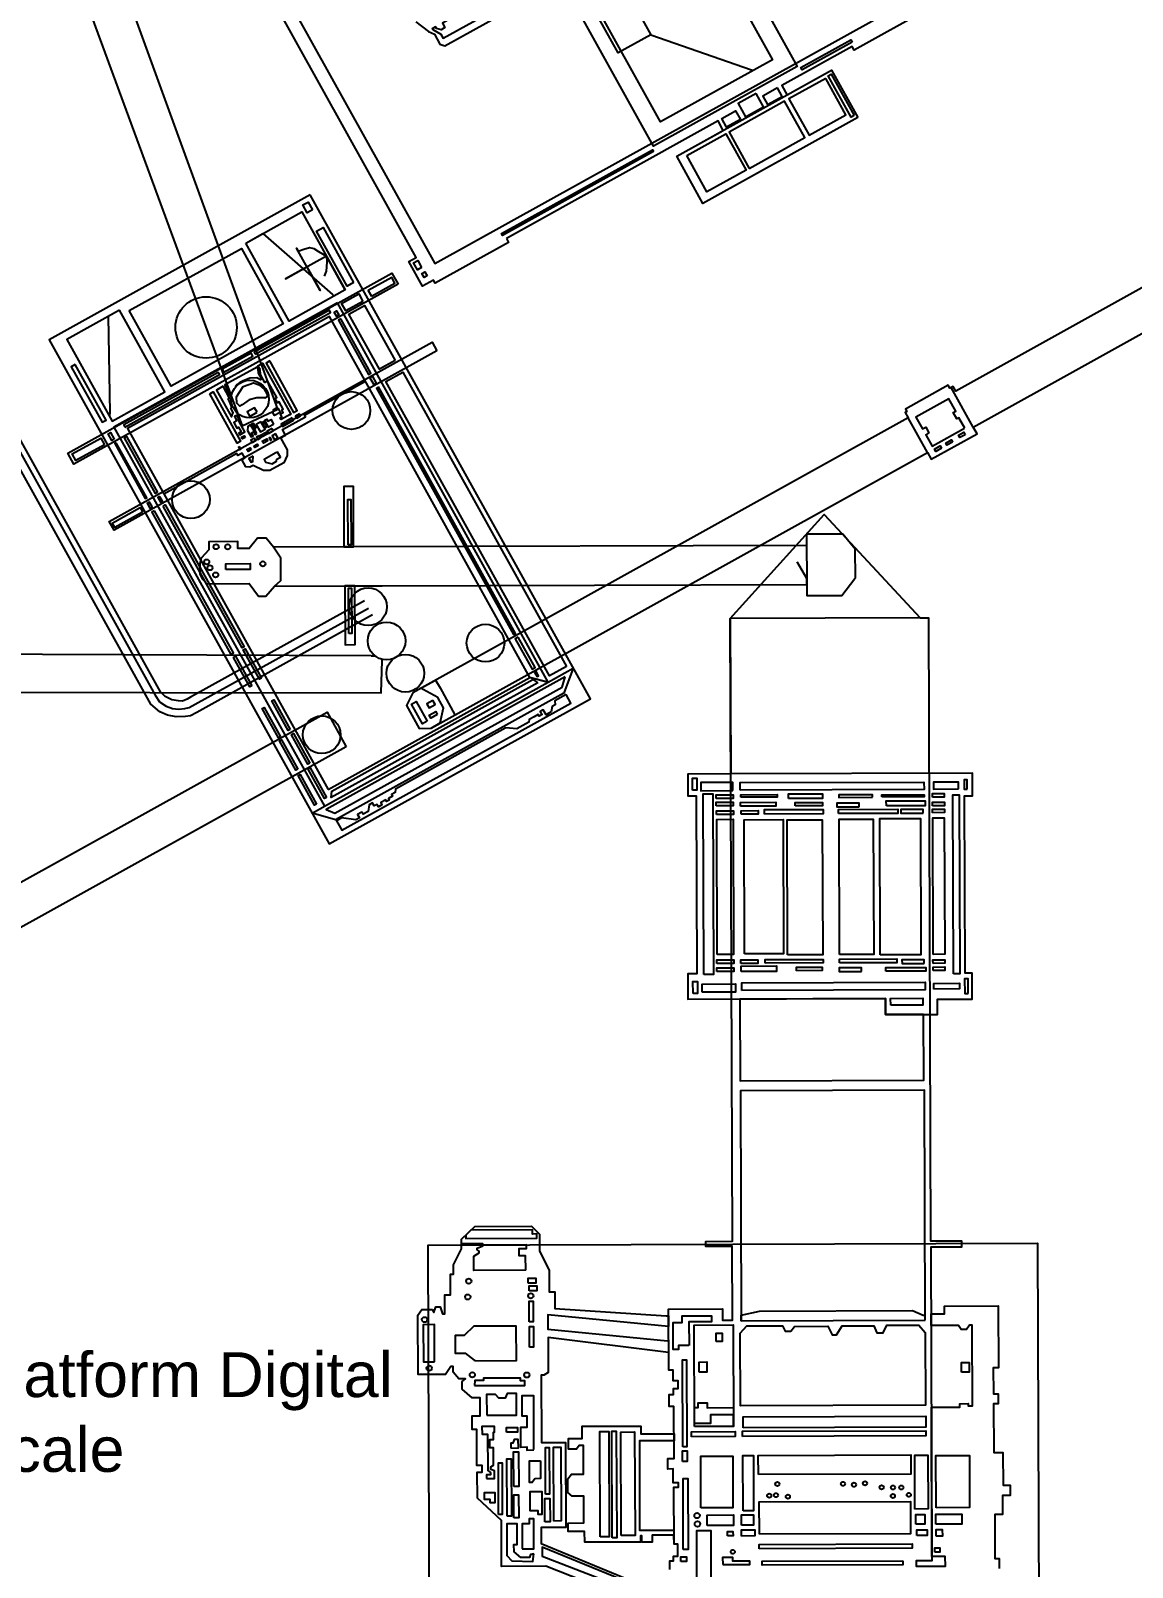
# Model space of a CAD drawing. Header units: millimetres. Extents: x 3191 to 879702, y -27549 to 222194.
# Drawn here: x 758092 to 765454, y 18886 to 29160 of the extents above; entities that cross this region are included whole.
import ezdxf

# ---------------------------------------------------------------- set-up
doc = ezdxf.new("R2010")
doc.units = ezdxf.units.MM
doc.header["$MEASUREMENT"] = 0
doc.layers.add('Granulator', color=11, linetype='Continuous')
doc.layers.add('Grater', color=130, linetype='Continuous')
doc.styles.get("Standard").update_dxf_attribs({"font": 'arial.ttf'})

msp = doc.modelspace()

# ---------------------------------------------------------------- linework, layer by layer
at = {"layer": 'Granulator'}
for points in [[(762950.10115, 31273.66793), (759743.08333, 29492.42945), (760791.83498, 27604.21219), (763998.85281, 29385.45066)], [(761186.76578, 30312.15971), (762146.26882, 30845.08588), (763214.22737, 28922.2877), (762254.72433, 28389.36153)], [(761346.53254, 30270.76929), (762094.10627, 30685.98591), (763049.56506, 28965.73711), (762301.99133, 28550.52049)], [(762237.12663, 29134.10373), (762017.84598, 29012.3111), (761584.18011, 29793.10165), (761803.46076, 29914.89428)], [(763581.85672, 29084.69273), (763248.2825, 28899.41929), (763239.83305, 28914.63204), (763573.40727, 29099.90548)], [(763620.31618, 28580.10787), (762585.04986, 28005.10134), (762409.78728, 28320.65156), (763445.0536, 28895.6581)], [(763083.30173, 28777.68967), (762985.30286, 28723.25924), (763016.47552, 28667.13464), (763114.4744, 28721.56507)], [(763405.93268, 28841.33243), (763158.79833, 28704.06933), (763293.70442, 28461.17866), (763540.83876, 28598.44175)], [(763594.9796, 28594.32968), (763574.55794, 28582.9871), (763421.7637, 28858.08437), (763442.18536, 28869.42695)], [(762893.92779, 28239.13514), (763265.6674, 28445.60636), (763130.76131, 28688.49704), (762759.0217, 28482.02582)], [(762940.17038, 28739.58429), (762819.96837, 28672.82181), (762869.27776, 28584.04308), (762989.47977, 28650.80556)], [(762834.91516, 28566.95479), (762742.78613, 28515.78458), (762710.76338, 28573.43971), (762802.8924, 28624.60992)], [(762476.00489, 28326.19121), (762737.67701, 28471.52886), (762873.15966, 28227.60013), (762611.48754, 28082.26247)], [(762253.45756, 28352.35533), (761244.63975, 27792.0388), (761237.72686, 27804.48506), (762246.54467, 28364.80159)], [(759959.89956, 28063.15793), (758215.09271, 27094.05914), (760087.57947, 23722.75402), (761832.38632, 24691.85281)], [(759528.93795, 27740.3979), (759904.65769, 27949.07977), (760194.52027, 27427.1988), (759818.80053, 27218.51693)], [(759975.34683, 27962.41429), (759939.84006, 27942.69316), (759910.68017, 27995.19386), (759946.18695, 28014.91499)], [(760249.93348, 27476.46366), (760207.1508, 27452.70135), (760002.67515, 27820.84805), (760045.45783, 27844.61036)], [(758750.20118, 27288.75741), (759499.71164, 27705.04973), (759779.9447, 27200.50616), (759030.43424, 26784.21384)], [(760547.3839, 27466.03869), (758380.44098, 26262.47753), (758339.20532, 26336.71997), (760506.14824, 27540.28113)], [(760704.56539, 27577.19865), (760676.27576, 27561.48605), (760649.97673, 27608.83594), (760678.26637, 27624.54854)], [(760740.94861, 27522.5415), (760720.55415, 27511.21403), (760705.94357, 27537.51952), (760726.33804, 27548.847)], [(760369.26769, 27384.68371), (760526.50972, 27472.01891), (760505.19777, 27510.38985), (760347.95574, 27423.05465)], [(760142.23406, 27340.05607), (758648.2709, 26510.28062), (760056.26175, 23975.27376), (761550.22491, 24805.04921)], [(760312.02259, 27350.46907), (760197.32817, 27286.76562), (760169.59695, 27336.69409), (760284.29137, 27400.39755)], [(758686.00051, 27292.21515), (758332.12465, 27095.66579), (758635.32828, 26549.76502), (758989.20414, 26746.31438)], [(760079.33252, 24086.73812), (761428.63146, 24836.16432), (760088.14459, 27249.63414), (758738.84564, 26500.20794)], [(759593.01478, 26997.09247), (760096.1891, 27276.56502), (760087.97234, 27291.35883), (759584.79801, 27011.88628)], [(760120.01152, 27279.52405), (760135.73607, 27288.25777), (760151.65606, 27259.59474), (760135.93151, 27250.86102)], [(760163.96318, 27234.03927), (760148.03688, 27225.19351), (760349.93605, 26861.68562), (760365.86235, 26870.53139)], [(760526.67912, 26956.25352), (760422.3192, 26898.29005), (760218.64221, 27264.9988), (760323.00212, 27322.96228)], [(760807.17417, 27018.88585), (758648.96889, 25820.17774), (758616.22286, 25879.13509), (760774.42814, 27077.8432)], [(758388.90157, 26927.4586), (758363.00302, 26913.07406), (758569.1912, 26541.84405), (758595.08975, 26556.22859)], [(759382.27872, 26876.41624), (759576.98092, 26984.55753), (759565.42608, 27005.36137), (759370.72387, 26897.22007)], [(759689.25824, 26952.21953), (759664.49998, 26938.46833), (759848.51428, 26607.16113), (759873.27253, 26620.91234)], [(758721.49247, 26510.54514), (759353.1201, 26861.36309), (759345.38813, 26875.28406), (758713.76051, 26524.46611)], [(760378.19597, 26849.11065), (760359.44878, 26838.69811), (760384.11998, 26794.27901), (760402.86717, 26804.69156)], [(761673.14145, 24908.36211), (761560.23815, 24845.65348), (760466.34738, 26815.14114), (760579.25068, 26877.84977)], [(759287.92844, 26732.25741), (759311.5622, 26745.38405), (759494.95179, 26415.2016), (759471.31803, 26402.07496)], [(760416.28091, 26778.08598), (760402.33257, 26770.33881), (761317.62042, 25122.41548), (761331.56875, 25130.16265)], [(759596.37027, 26501.70829), (759587.92952, 26497.02014), (759569.18447, 26530.76952), (759577.62523, 26535.45767)], [(759630.47318, 26545.7041), (759599.35651, 26528.42132), (759627.07563, 26478.51463), (759658.1923, 26495.79742)], [(759670.5763, 26511.27506), (759659.8848, 26505.33679), (759639.89008, 26541.33613), (759650.58159, 26547.27439)], [(759838.67778, 26571.00351), (759764.81615, 26529.97936), (759773.57518, 26514.20922), (759847.43681, 26555.23337)], [(759888.15658, 26598.48497), (759861.62473, 26583.74868), (759869.38847, 26569.77052), (759895.92031, 26584.50681)], [(758584.53671, 26392.13278), (758393.99655, 26286.30317), (758369.34627, 26330.68459), (758559.88643, 26436.5142)], [(758648.51352, 26429.48173), (758633.25122, 26421.00476), (758609.11472, 26464.46114), (758624.37702, 26472.93811)], [(758939.11035, 26073.06234), (758925.055, 26065.25574), (758717.65018, 26438.67624), (758731.70553, 26446.48285)], [(759524.91942, 26439.88249), (759508.06774, 26430.52274), (759501.49846, 26442.35035), (759518.35015, 26451.71009)], [(759586.94886, 26435.42491), (759562.60812, 26421.9056), (759571.20808, 26406.42187), (759595.54882, 26419.94118)], [(759616.68227, 26451.93941), (759601.74627, 26443.64367), (759610.49976, 26427.88352), (759625.43576, 26436.17926)], [(759672.08867, 26462.63401), (759630.87607, 26439.74375), (759623.50486, 26453.0152), (759664.71746, 26475.90545)], [(759675.99972, 26418.74382), (759646.59874, 26402.41396), (759639.43224, 26415.31684), (759668.83321, 26431.6467)], [(759704.96186, 26499.88588), (759672.46194, 26481.83481), (759680.52416, 26467.31924), (759713.02408, 26485.37031)], [(759691.50118, 26442.36074), (759685.04716, 26438.77605), (759694.80149, 26421.21394), (759701.25551, 26424.79862)], [(759728.90971, 26464.54513), (759705.96275, 26451.79996), (759720.29576, 26425.9942), (759743.24271, 26438.73937)], [(764253.48899, 26410.059), (764215.79677, 26389.12403), (764208.22749, 26402.75208), (764245.91971, 26423.68706)], [(764336.35877, 26459.23319), (764301.07245, 26439.63449), (764292.16734, 26455.66762), (764327.45367, 26475.26632)], [(758663.07411, 26404.49369), (758653.45798, 26399.15271), (758857.57741, 26031.64737), (758867.19354, 26036.98835)], [(759488.25735, 26379.18734), (759480.3692, 26374.80611), (759489.32739, 26358.6774), (759497.21555, 26363.05863)], [(759566.24464, 26358.72157), (759544.73182, 26346.77294), (759537.36615, 26360.0344), (759558.87898, 26371.98303)], [(759611.58152, 26384.37173), (759590.78532, 26372.82112), (759584.21604, 26384.64872), (759605.01224, 26396.19933)], [(764179.70877, 26369.08007), (764141.21443, 26347.69958), (764132.75464, 26362.93095), (764171.24898, 26384.31143)], [(758884.2799, 26009.71139), (758869.48512, 26001.49408), (758887.96697, 25968.21857), (758902.76175, 25976.43587)], [(758955.78542, 26046.52384), (758942.47038, 26039.12841), (758960.13063, 26007.33214), (758973.44567, 26014.72757)], [(758838.73423, 25941.84186), (758653.06398, 25838.71708), (758636.636, 25868.29471), (758822.30626, 25971.41949)], [(758919.03644, 25950.13518), (758900.818, 25940.01631), (759428.8305, 24989.36006), (759447.04894, 24999.47893)], [(758977.251, 25981.80415), (758991.30547, 25989.61027), (759518.09203, 25041.16126), (759504.03755, 25033.35514)], [(761349.5409, 25105.6304), (761329.47449, 25094.48513), (761442.73887, 24890.55909), (761462.80529, 24901.70436)], [(759569.04068, 24780.0373), (759555.83882, 24772.70473), (759446.34668, 24969.83905), (759459.54855, 24977.17161)], [(759633.78949, 24830.69537), (759620.58763, 24823.36281), (759511.09549, 25020.49712), (759524.29736, 25027.82968)], [(761469.85804, 24877.18838), (761459.2674, 24871.30614), (761475.97849, 24841.21879), (761486.56912, 24847.10103)], [(761663.49371, 24839.66347), (760066.96686, 23952.9222), (760125.48063, 23927.50718), (761644.3715, 24771.12796)], [(761480.92158, 24799.49174), (760100.35276, 24032.69765), (760105.119, 24075.32862), (761448.32764, 24821.37216)], [(759825.40773, 24488.81354), (759812.20586, 24481.48098), (759702.71373, 24678.61529), (759715.91559, 24685.94786)], [(760741.5854, 24542.95804), (760709.83019, 24525.3206), (760636.59403, 24657.17812), (760668.34924, 24674.81556)], [(760779.795, 24681.33337), (760739.08296, 24658.72113), (760754.00145, 24631.86125), (760794.71349, 24654.47348)], [(760200.89539, 24372.34202), (755985.11941, 22030.82014), (755856.47498, 22262.43707), (760072.25097, 24603.95894)], [(759761.78806, 24438.84951), (759748.5862, 24431.51695), (759639.09406, 24628.65126), (759652.29593, 24635.98383)], [(760809.25979, 24588.00108), (760765.29084, 24563.57989), (760754.44108, 24583.11428), (760798.41003, 24607.53546)], [(759957.82164, 24262.87014), (759944.61977, 24255.53757), (759835.12764, 24452.67188), (759848.3295, 24460.00445)], [(759876.48195, 24222.64324), (759863.28008, 24215.31067), (759753.78795, 24412.44498), (759766.98981, 24419.77755)], [(760002.73966, 23989.49092), (759989.53779, 23982.15836), (759880.04566, 24179.29267), (759893.24752, 24186.62523)], [(760068.01295, 24033.37524), (760054.81108, 24026.04267), (759945.31895, 24223.17698), (759958.52081, 24230.50955)]]:
    msp.add_lwpolyline(points, close=True, dxfattribs=at)
for points in [[(758192.8128, 30896.48011), (757938.0431, 30780.08943), (759505.11668, 26517.74175), (759744.0911, 26629.39228), (758192.8128, 30896.48011)], [(760322.24655, 25348.25233), (759160.59611, 24703.04966), (759136.77377, 24689.81828), (759106.0477, 24677.64097), (759079.80771, 24678.39817), (759034.12003, 24686.20691), (758991.205, 24708.9461), (758958.24704, 24738.57392), (756206.54482, 29692.8561), (756200.07235, 29704.50941), (756181.63249, 29730.51196), (756140.1924, 29768.42475), (756086.6674, 29789.63328), (756051.8714, 29804.21842), (756023.07341, 29808.10367), (755974.38695, 29809.77879), (755927.59611, 29802.07521), (755878.93218, 29775.04634), (752862.61934, 28099.72902)], [(752888.8571, 28052.48942), (752888.8571, 28052.48942), (755901.19824, 29725.60078), (755927.75113, 29740.34876), (755990.07635, 29757.4157), (756043.23765, 29750.6678), (756107.0803, 29727.47015), (756150.79603, 29694.63721), (756171.72026, 29671.24749), (758923.3113, 24717.16547), (758953.36454, 24672.58671), (758997.21989, 24644.3647), (759040.54557, 24628.78818), (759078.96203, 24624.46402), (759121.8859, 24628.58075), (759151.6359, 24633.99761), (760348.69224, 25298.86539)], [(760375.55083, 25253.69653), (759201.77213, 24601.7576), (759159.5017, 24578.2798), (759126.38389, 24574.07245), (759064.49244, 24572.30342), (759006.45853, 24584.01781), (758953.68413, 24606.68734), (758894.37554, 24656.44389), (756132.84916, 29628.41391), (756119.14994, 29653.07858), (756093.67436, 29677.47777), (756066.71196, 29692.58307), (756030.21742, 29706.08108), (755985.92801, 29707.77879), (755955.97511, 29697.11897), (755894.97591, 29663.23886), (752913.86108, 28007.47119)], [(761174.89089, 29399.53657), (761146.05918, 29383.52289), (761134.0341, 29335.24952), (761119.19458, 29327.00738), (761103.18661, 29355.82881), (760843.69682, 29211.70327), (760860.41119, 29181.61002), (760834.12319, 29167.00916), (760803.78998, 29175.67325), (760798.14013, 29185.8455), (760776.09224, 29173.59968), (760779.15276, 29168.0894), (760832.74959, 29138.51683), (760848.52235, 29110.11887), (761200.44465, 29305.58319), (761176.90337, 29347.96793), (761181.62441, 29389.41149), (761175.73908, 29400.00768)], [(761271.77832, 27770.89024), (761286.0236, 27745.24244), (760794.58195, 27472.28643), (760782.89349, 27493.33083), (760710.52651, 27453.13684), (760619.57516, 27616.88952), (760666.94267, 27643.19834), (759711.91372, 29362.67325)], [(764101.34631, 29312.31611), (763595.70195, 29031.47165), (763582.35113, 29055.50903), (763112.30564, 28794.43686), (763147.78875, 28730.55156)], [(760665.93413, 29220.74691), (760749.56984, 29156.15384), (760789.69798, 29136.84735), (760826.23991, 29071.0557), (760859.35705, 29058.39186), (761237.7726, 29268.57103)], [(762237.12663, 29134.10373), (762910.40412, 28898.22571), (762921.20302, 28894.4424)], [(767408.42384, 28490.0649), (764275.3124, 26749.87543), (764257.19031, 26782.50321), (764235.06305, 26770.21331), (764224.34949, 26789.50247), (763938.5797, 26630.78051), (763948.27292, 26613.32842), (763936.78706, 26606.94895), (763955.91842, 26572.50404), (760644.91564, 24733.51035), (760602.79087, 24648.13567), (760687.95128, 24494.80922), (760768.17161, 24497.6967), (764085.61617, 26340.26828), (764111.04896, 26294.47799), (764416.88288, 26464.34394), (764391.43697, 26510.15784), (767495.6209, 28234.28042)], [(762409.78728, 28320.65156), (762720.96364, 28493.48481), (762685.50146, 28557.33243), (761271.77832, 27770.89024)], [(759528.93795, 27740.3979), (759642.90585, 27803.69784), (760107.85699, 27395.56029), (760119.36663, 27385.45704)], [(760194.52027, 27427.1988), (760068.90773, 27653.35697), (759793.83559, 27500.57669), (759938.2301, 27580.77614), (760025.7337, 27423.23093), (759868.68247, 27705.99267), (759879.81, 27685.95819), (759917.46303, 27699.72182), (759955.41965, 27711.86637), (759983.75552, 27703.77312), (760015.83371, 27684.65007), (760068.60694, 27653.18991), (760071.37823, 27613.61876), (760067.01051, 27552.80482), (760052.88293, 27518.14688)], [(758686.00051, 27292.21515), (758609.61674, 27249.79016), (758619.98712, 26606.06747), (758619.23688, 26586.62997), (758618.95201, 26579.24957)], [(759826.58774, 26594.41374), (759765.04559, 26560.23207), (759758.36539, 26572.25938), (759770.81206, 26579.1725), (759760.44638, 26597.83531), (759778.0103, 26607.59064), (759769.18018, 26623.48878), (759779.5524, 26629.24971), (759752.06345, 26678.74199), (759740.86145, 26672.52018), (759724.4728, 26702.027), (759736.50984, 26708.7126), (759674.98214, 26819.4897), (759656.39459, 26809.16583), (759627.3786, 26861.40746), (759624.53844, 26895.03979), (759610.68443, 26919.98315), (759640.71958, 26936.66524), (759829.91331, 26596.03277), (759818.56395, 26589.72912)], [(759636.01462, 26831.36487), (759614.64595, 26869.83794), (759612.6999, 26896.40096), (759604.67121, 26910.85616), (759390.21047, 26791.7406), (759422.59357, 26719.81065), (759434.62908, 26726.4954)], [(759636.01462, 26831.36487), (759628.22821, 26827.04016), (759602.65093, 26839.02344), (759556.58079, 26837.58745), (759507.41761, 26818.13823), (759489.39757, 26808.12955), (759472.14071, 26794.72172), (759461.47488, 26781.61013), (759462.27727, 26780.16546)], [(759378.96989, 26782.6436), (759333.32684, 26757.29258), (759432.95327, 26577.92091), (759445.21547, 26606.97318), (759428.81799, 26636.49589), (759434.93503, 26643.40465), (759423.60931, 26677.50051), (759411.80817, 26698.7478), (759419.8621, 26703.22111), (759378.96989, 26782.6436)], [(759658.88048, 26704.57577), (759602.05891, 26704.62251), (759551.97018, 26692.02022), (759505.48055, 26659.76034), (759489.37181, 26650.81324), (759469.34201, 26668.95359), (759466.32138, 26712.34411), (759511.60266, 26780.51401), (759581.52986, 26805.89117), (759619.00985, 26792.17494), (759651.36489, 26764.49229), (759671.86179, 26727.5888), (759671.03645, 26709.57181), (759662.0367, 26704.57318), (759659.62569, 26703.23406), (759658.88048, 26704.57577)], [(759760.73674, 26437.67468), (759794.49888, 26456.42681), (759773.94079, 26493.44047), (759927.55759, 26578.76215), (759920.99688, 26590.57432), (760328.49097, 26816.90425)], [(764391.43697, 26510.15784), (764244.18363, 26775.27905)], [(760109.87412, 26631.59219), (759760.73674, 26437.67468), (759804.84937, 26358.25241), (759805.96366, 26319.12695), (759784.38456, 26271.81292), (759690.41353, 26219.61963), (759647.52864, 26218.61708), (759578.02326, 26253.61369), (759557.20338, 26242.04993), (759529.6985, 26245.17336), (759502.45654, 26294.22095)], [(759604.37659, 26609.17548), (759588.35173, 26638.02733), (759539.5764, 26610.93659), (759555.72555, 26581.86097), (759604.37659, 26609.17548)], [(759755.08633, 26605.53093), (759722.0338, 26587.17293), (759712.74283, 26603.90078), (759714.73076, 26626.712), (759735.47521, 26638.23386), (759745.26062, 26634.6241), (759759.84951, 26608.35764), (759755.08633, 26605.53093)], [(764334.4992, 26502.25694), (764295.31662, 26572.80295), (764280.88124, 26564.78526), (764257.28253, 26607.27339), (764274.1238, 26616.62735), (764228.26233, 26699.19831), (764008.52543, 26577.15228), (764052.60588, 26497.78794), (764073.45684, 26509.36896), (764094.82921, 26470.88922), (764073.97826, 26459.30821), (764116.27769, 26383.1505), (764333.60869, 26503.86026)], [(759467.1149, 26588.54148), (759453.69022, 26581.08516), (759469.46651, 26552.68085), (759448.43524, 26540.99968), (759469.67735, 26502.75447), (759481.08812, 26509.09222), (759498.35483, 26478.00449), (759483.81179, 26469.927), (759489.8988, 26458.9677), (759523.90653, 26477.85625), (759488.25477, 26542.0452), (759480.82971, 26568.06427), (759468.90428, 26589.53533), (759467.1149, 26588.54148)], [(759604.04231, 26467.53056), (759592.21772, 26488.82006), (759584.74972, 26484.67219), (759561.86793, 26525.86954), (759541.95326, 26514.80855), (759541.20797, 26487.80314), (759565.01094, 26444.94726), (759577.87337, 26452.0913), (759567.81475, 26470.20126), (759581.22891, 26477.65174), (759591.05711, 26459.95664), (759604.19584, 26467.25414)], [(759714.57149, 26528.19658), (759681.93386, 26510.06901), (759656.82525, 26555.27562), (759670.24029, 26562.72658), (759677.38133, 26549.86955), (759697.8486, 26561.23745), (759714.57149, 26528.19658)], [(764085.61617, 26340.26828), (763955.91842, 26572.50404)], [(759502.45654, 26294.22095), (759522.15104, 26305.15966), (759505.34196, 26335.42344), (759476.08133, 26319.17153), (759468.58331, 26332.67128), (758982.00371, 26062.41576)], [(759577.91548, 26316.11472), (759550.34247, 26300.80014), (759564.71354, 26274.92585), (759575.40505, 26280.86411), (759577.91548, 26316.11472)], [(759730.57739, 26336.87283), (759651.79937, 26293.11802), (759662.10908, 26274.55597), (759704.86619, 26265.18368), (759733.56369, 26281.12282), (759736.13029, 26295.06041), (759760.3263, 26308.49934), (759740.95629, 26343.37392), (759721.26178, 26332.43522)], [(760367.78077, 24980.45864), (760382.79046, 24979.75053), (760394.03242, 24979.22017), (760367.78077, 24980.45864), (754873.2132, 25002.43204), (754860.92228, 25002.4812)], [(754251.15183, 24741.96269), (760433.69203, 24732.4576), (760441.46023, 24948.67779), (760441.75316, 24956.83125)], [(761550.22491, 24805.04921), (761428.63146, 24836.16432), (761550.22491, 24805.04921), (761717.81499, 24898.13192), (761654.01732, 24731.36532), (760128.84606, 23884.25631), (759981.73031, 23926.69176), (759972.89271, 23929.24096), (760060.16429, 23977.71325)], [(760768.17161, 24497.6967), (760828.78666, 24531.36345), (760850.25231, 24633.58458), (760812.7232, 24701.15359), (760714.05158, 24755.58108), (760699.30148, 24763.71727), (760798.31531, 24818.71143), (760827.3981, 24766.34953), (760927.47075, 24586.17446)], [(761669.5538, 24720.87293), (761595.49805, 24679.74096), (761597.11638, 24653.13498), (761577.00248, 24641.96334), (761569.67976, 24605.60787), (761554.13706, 24596.97516), (761535.85182, 24586.81919), (761517.57776, 24619.72058), (761497.46386, 24608.54894), (761509.13892, 24587.52866), (761489.02502, 24576.35702), (761482.93367, 24587.32415), (761456.41991, 24572.5979), (761456.41991, 24572.5979), (761423.50629, 24554.31706), (761420.55619, 24535.93626), (761341.01492, 24491.75753), (761266.76856, 24498.35431), (760529.86882, 24089.06623), (760526.61288, 24066.92803), (760502.84167, 24053.72505), (760509.94818, 24040.93017), (760482.5201, 24025.69609), (760488.10381, 24015.64294), (760488.10381, 24015.64294), (760470.73289, 24005.99481), (760464.64154, 24016.96194), (760431.72792, 23998.68109), (760439.34208, 23984.97223), (760415.5713, 23971.76949), (760406.94198, 23987.3061), (760387.74197, 23976.64205), (760376.57443, 23996.74856), (760353.71798, 23984.05366), (760347.20566, 23939.77703), (760313.37815, 23920.98859), (760305.25634, 23935.61143), (760276.91393, 23919.86952), (760289.60416, 23897.02149), (760264.00472, 23882.80308), (760168.83697, 23896.91328), (760135.00903, 23878.1246), (760170.54185, 23814.14978), (761701.02573, 24664.20952), (761669.5538, 24720.87293)]]:
    msp.add_lwpolyline(points, dxfattribs=at)
for centre, radius in [((759264.18346, 27176.3322), 204.8819), ((759557.248, 26697.28465), 126.05026), ((760235.46653, 26620.85832), 126.05026), ((759162.18847, 26024.73935), 126.05026), ((760346.24255, 25309.03092), 126.05026), ((760470.24824, 25079.61846), 126.05026), ((761131.56054, 25065.65634), 126.05026), ((760595.68774, 24863.74579), 126.05026), ((760036.88659, 24452.99693), 126.05026)]:
    msp.add_circle(centre, radius, dxfattribs=at)
at = {"layer": 'Grater'}
for points in [[(763277.17618, 25793.98216), (763277.67865, 25719.27276), (760250.25926, 25708.65453), (760248.84491, 26111.90714), (760183.86202, 26111.67923), (760185.27314, 25709.34748), (760250.25926, 25708.65453), (760185.27314, 25709.34748), (759715.05963, 25707.69827), (759665.80438, 25766.40749), (759640.67915, 25766.31937), (759606.94145, 25766.20104), (759551.38843, 25697.92098), (759475.36735, 25697.65434), (759475.20382, 25744.28041), (759283.14823, 25743.6068), (759283.33753, 25689.63232), (759232.03663, 25633.62251), (759222.34718, 25598.01987), (759222.60105, 25525.63912), (759238.04402, 25494.42104), (759268.1993, 25462.64414), (759552.05436, 25463.63972), (759613.65998, 25379.82924), (759663.33183, 25380.00346), (759720.44686, 25447.09164), (760191.57281, 25448.74404), (760192.95387, 25054.98153), (760260.38474, 25055.21804), (760259.00796, 25447.75972), (760191.57709, 25447.52322), (760439.86959, 25448.39407), (763279.43352, 25458.35341), (763279.2951, 25497.81888), (763216.37243, 25604.75024), (763213.82355, 25609.08183)], [(762363.03853, 18871.2858), (762362.83531, 18929.22796), (762387.04811, 18929.31288), (762386.9381, 18960.67865), (762417.60469, 18960.78621), (762417.32719, 19039.90496), (762391.42305, 19039.8141), (762390.08374, 19421.67358), (762421.79628, 19421.78481), (762421.69631, 19450.28634), (762386.6011, 19450.16325), (762386.27601, 19542.85192), (762349.53397, 19542.72305), (762349.28966, 19612.38042), (762392.06264, 19612.53044), (762390.84198, 19960.55902), (762358.48406, 19960.44553), (762358.20517, 20039.9634), (762388.91626, 20040.07111), (762388.77199, 20081.20347), (762419.46083, 20081.31111), (762419.28, 20132.86742), (762385.85387, 20132.75018), (762385.60569, 20203.51099), (762355.98507, 20203.4071), (762354.54999, 20612.57076), (762714.42612, 20613.83297), (762714.68962, 20538.70538), (762782.49882, 20538.94321), (762780.77479, 21030.48898), (762604.65336, 21029.87126), (762604.52951, 21065.18123), (762781.69691, 21065.80262), (762767.09224, 25229.82001), (763395.68628, 25924.82705), (764036.9489, 25234.97818), (762767.73129, 25230.52659)], [(763279.59458, 25434.40676), (763279.77499, 25382.96784), (763513.86917, 25383.78889), (763599.68695, 25496.947), (763603.80699, 25502.37963), (763603.13859, 25692.95064), (763520.12762, 25794.83427), (763277.17618, 25793.98216), (763279.59458, 25434.40676)], [(759720.44686, 25447.09164), (759763.86823, 25484.45603), (759763.3465, 25633.20867), (759715.05963, 25707.69827)], [(762767.09224, 25229.82001), (762770.73783, 24190.40626), (762483.16628, 24189.39764), (762483.67681, 24043.83793), (762540.24753, 24044.03634), (762544.42243, 22853.71003), (762483.00024, 22853.4946), (762483.59583, 22683.68275), (763804.39532, 22688.31526), (763804.77113, 22581.16453), (764153.11948, 22582.38631), (764152.76417, 22683.69118), (764383.67597, 22684.50106), (764383.06836, 22857.7406), (764336.46761, 22857.57716), (764332.30688, 24043.86536), (764385.98453, 24044.05363), (764385.4516, 24195.99919), (762770.73783, 24190.40626)], [(764036.9489, 25234.97818), (764092.11759, 25235.17167), (764106.73387, 21067.84397), (764313.43287, 21068.56893), (764313.58282, 21025.81663), (764107.90752, 21025.09526), (764115.257, 18929.64576), (764009.6598, 18929.2754), (764009.79073, 18891.94637), (764204.93968, 18892.63083), (764204.71308, 18957.24056), (764115.16131, 18956.92647)], [(764061.19937, 22153.26789), (764059.69545, 22582.05864), (763804.77113, 22581.16453), (763804.39532, 22688.31526), (762831.38782, 22684.90258), (762833.30387, 22138.60758), (764061.76979, 22142.91624), (764061.19937, 22153.26789)], [(762371.06557, 18562.34163), (761534.29712, 18892.35193), (761239.12998, 18891.31668), (761238.05482, 19197.86179), (761077.29916, 19346.85734), (761076.68485, 19522.00598), (761108.44403, 19522.11737), (761108.28907, 19566.30111), (761073.71739, 19566.17985), (761072.87468, 19806.44936), (761042.79952, 19806.34387), (761042.47661, 19898.40888), (761096.34801, 19898.59783), (761095.92586, 20018.96003), (761042.95145, 20018.77423), (760975.4078, 20075.57565), (760975.22195, 20128.56581), (760998.50691, 20145.72399), (760952.71998, 20145.56339), (760915.99513, 20190.09711), (760915.86123, 20228.27382), (760900.59506, 20228.22028), (760863.5241, 20175.08778), (760680.35323, 20174.44533), (760678.95917, 20571.91237), (760705.31878, 20608.38571), (760774.00496, 20608.62661), (760787.09351, 20589.35648), (760799.08818, 20626.22267), (760828.26635, 20626.32501), (760844.58861, 20581.01988), (760860.30037, 20581.07499), (760859.85458, 20708.17906), (760897.11722, 20708.30975), (760896.63919, 20844.60516), (760917.33937, 20844.67777), (760917.11882, 20907.55911), (760970.17132, 21014.18172), (760969.94132, 21079.75749), (761061.22171, 21165.40183), (761438.7382, 21166.72591), (761491.90149, 21113.0584), (761492.29055, 21002.13249), (761556.94911, 20870.31964), (761557.44686, 20728.40212), (761593.81252, 20728.52967), (761594.20632, 20616.25071), (762337.87232, 20566.41641), (762354.71166, 20566.47548), (762354.9561, 20496.78227), (761548.13051, 20574.70425), (761548.47072, 20477.70531), (762348.71511, 20400.40178), (762355.29406, 20400.42486), (762355.57073, 20321.54032), (761549.1968, 20422.48916), (761550.01889, 20188.09838), (761521.41639, 20170.7116), (761504.58194, 20170.65256), (761506.16471, 19719.37887), (761665.85763, 19719.93897), (761667.84897, 19152.17556), (761504.12829, 19151.60134), (761504.50658, 19043.74309), (762368.15097, 18686.91756)], [(761399.93388, 20871.9035), (761054.03191, 20870.6903), (761053.70033, 20965.22811), (761089.05881, 20988.51738), (761089.02232, 20998.92179), (761075.75674, 21009.26813), (761075.72356, 21018.72774), (761113.94092, 21035.40173), (761113.89617, 21048.16229), (760970.05391, 21047.65779), (760969.94132, 21079.75749), (760999.28835, 21107.2925), (760999.36857, 21084.42143), (761473.92879, 21086.08588), (761473.82978, 21114.31308), (761445.61804, 21114.21414), (761445.52317, 21141.26326), (761033.95614, 21139.81975)], [(760757.64655, 18390.63782), (760748.35676, 21039.30191), (764821.67121, 21053.58845), (764832.37651, 18001.34208), (761207.84988, 17988.62959)], [(761399.93388, 20871.9035), (761399.59269, 20969.18238), (761357.20853, 20969.03372), (761357.04288, 21016.2618), (761405.59023, 21016.43207), (761405.50193, 21041.60675), (761111.7121, 21040.57632)], [(762490.62319, 20368.27452), (762421.19048, 20368.031), (762421.28049, 20342.3699), (762385.94492, 20342.24597), (762385.31617, 20521.51205), (762446.61233, 20521.72703), (762446.45323, 20567.08885), (762642.53495, 20567.77658), (762642.67977, 20526.48554), (762491.32017, 20525.95467), (762491.87319, 20368.27891)], [(762841.24567, 20534.17199), (762841.11223, 20572.21729), (762962.71768, 20599.08672), (763984.6829, 20602.67111), (764056.80911, 20572.50365), (764070.05945, 20572.55012)], [(764115.16131, 18956.92647), (764111.65554, 19956.47565), (764301.17413, 19957.14036), (764301.09525, 19979.63168), (764357.33215, 19979.82892), (764357.38477, 19964.82688), (764386.42678, 19964.92874), (764384.53165, 20505.26049), (764384.53165, 20505.26049), (764366.77263, 20505.19821), (764345.31333, 20475.11849), (764311.57564, 20475.00016), (764292.74207, 20502.12124), (764109.74402, 20501.4794), (764109.46455, 20581.1616), (764199.68395, 20581.47803), (764199.50641, 20632.09525), (764558.42561, 20633.35411), (764559.87897, 20218.97846), (764525.60717, 20218.85826), (764526.21882, 20044.46833), (764557.9091, 20044.57948), (764558.13983, 19978.79588), (764527.02816, 19978.68676), (764528.16705, 19653.97121), (764589.81177, 19654.18742), (764590.583, 19434.29834), (764638.83057, 19434.46756), (764639.06945, 19366.3597), (764586.23747, 19366.1744), (764586.68649, 19238.15228), (764535.61261, 19237.97314), (764536.6424, 18944.36511), (764564.81648, 18944.46393), (764565.04919, 18878.11687)], [(761338.32334, 20265.02832), (761337.50588, 20498.10105), (761052.67436, 20497.10205), (760988.25847, 20435.97692), (760928.8894, 20435.76869), (760929.30603, 20316.98115), (760995.44013, 20317.21311), (761056.47469, 20271.56324), (761061.76136, 20267.3943), (761338.32334, 20265.02832)], [(764070.49816, 20456.27048), (764072.20252, 19970.33098), (762835.58502, 19965.99372), (762833.88299, 20451.26837), (762877.56687, 20499.94498), (763117.45636, 20500.78636), (763134.19911, 20464.28923), (763171.40968, 20464.41974), (763196.54657, 20496.40971), (763419.82152, 20497.19281), (763449.26385, 20440.12945), (763478.49989, 20440.23199), (763516.16613, 20500.19018), (763727.31148, 20500.93074), (763747.41325, 20453.81924), (763788.61107, 20453.96374), (763813.68501, 20503.9048), (764026.9947, 20504.65295), (764070.49816, 20456.27048)], [(761058.62487, 20100.71244), (761394.89724, 20101.89186), (761394.79234, 20131.7987), (761366.39542, 20131.6991), (761366.32726, 20151.13155), (761117.48525, 20150.25877), (761117.54293, 20133.81235), (761060.00255, 20133.61053), (761058.62487, 20100.71244)], [(761139.46377, 19903.00651), (761339.72372, 19903.7089), (761339.21701, 20048.18086), (761275.9359, 20047.95891), (761262.64546, 20015.89386), (761219.46847, 20015.74242), (761198.53222, 20041.72699), (761138.97796, 20041.51811), (761139.46377, 19903.00651)], [(761454.75571, 19672.16819), (761453.49457, 20031.73846), (761374.28757, 20031.46065), (761374.75428, 19898.39621), (761408.37689, 19898.51413), (761408.65217, 19820.02617), (761364.56662, 19819.87155), (761365.02286, 19689.79312), (761408.36188, 19689.94513), (761408.43265, 19669.76618), (761454.76356, 19669.92868)], [(762788.31508, 19827.66456), (762788.04519, 19904.61286), (762634.65435, 19904.07486), (762634.85292, 19847.45715), (762528.29646, 19847.08342), (762527.92021, 19954.35846), (762552.06946, 19954.44316), (762551.96497, 19984.23336), (762613.02386, 19984.44752), (762613.13534, 19952.66275), (762787.87452, 19953.27562)], [(761137.1443, 19478.62862), (761191.49603, 19478.81925), (761191.31672, 19529.94315), (761166.20156, 19539.6064), (761166.13635, 19558.19903), (761185.60693, 19568.9518), (761185.2027, 19684.20511), (761160.57891, 19684.11875), (761160.38655, 19738.96351), (761185.01034, 19739.04987), (761184.83594, 19788.77408), (761192.5211, 19788.80103), (761192.38962, 19826.28956), (761108.00324, 19825.99359), (761108.18189, 19775.05631), (761145.13783, 19775.18593), (761145.98631, 19533.27178), (761164.65489, 19520.23828), (761164.70897, 19504.81829), (761137.06436, 19504.72133), (761137.15588, 19478.62866)], [(761300.29447, 19683.11575), (761350.91935, 19683.29331), (761350.7182, 19740.64586), (761323.91271, 19740.55184), (761313.57647, 19715.93896), (761300.55567, 19715.89329), (761300.67063, 19683.11707)], [(762391.42305, 19039.8141), (762391.21054, 19100.40377), (762245.8101, 19099.8938), (762245.97403, 19053.15561), (762177.18947, 19052.91436), (762177.0356, 19096.78317), (762167.29026, 19096.74899), (762167.44109, 19053.74333), (761794.26487, 19052.43447), (761794.0134, 19124.1339), (761683.06458, 19123.74476), (761682.86142, 19181.66885), (761789.19219, 19182.04179), (761788.56471, 19360.94629), (761709.74545, 19360.66984), (761682.72238, 19384.66179), (761682.39829, 19477.06507), (761707.22217, 19507.54924), (761786.61435, 19507.8277), (761785.93728, 19700.86912), (761758.14221, 19700.77163), (761739.88962, 19676.04933), (761686.00664, 19675.86034), (761685.75725, 19746.96491), (761777.75935, 19747.28759), (761777.4758, 19828.13171), (762169.74341, 19829.50753), (762169.92681, 19777.21721), (762391.4823, 19777.99428)], [(762391.4823, 19777.99428), (762391.64692, 19731.05781), (762159.75002, 19730.24446), (762161.84275, 19133.57734), (762391.09137, 19134.38139)], [(761499.55618, 19597.18404), (761499.97351, 19478.19821), (761461.56503, 19478.0635), (761444.06594, 19453.00557), (761426.01621, 19452.94227), (761425.51285, 19596.45778), (761499.55782, 19596.71748)], [(761162.79508, 19314.6022), (761162.71032, 19338.77029), (761125.54605, 19338.63994), (761125.37816, 19386.50955), (761192.73911, 19386.7458), (761192.9885, 19315.64124), (761162.79181, 19315.53533)], [(761509.57842, 19247.67578), (761509.08156, 19389.33669), (761427.16624, 19389.04939), (761427.59977, 19265.44455), (761481.28599, 19265.63285), (761481.37206, 19241.09151), (761509.1382, 19241.1889), (761509.57842, 19247.67578)], [(761453.92662, 18976.30946), (761431.18581, 18970.65417), (761424.74964, 18951.11726), (761367.60857, 18950.91685), (761321.95167, 18987.93077), (761321.774, 19038.5881), (761343.60844, 19038.66468), (761343.12271, 19177.15295), (761273.90412, 19176.91018), (761274.64901, 18964.52962), (761308.22516, 18928.39481), (761448.07493, 18923.77636), (761453.92662, 18976.30946)], [(761377.16503, 19008.10533), (761454.74587, 19008.37743), (761454.04008, 19209.60708), (761422.44872, 19209.49628), (761422.56605, 19176.04354), (761376.11361, 19175.88061), (761377.16503, 19008.10533)], [(762370.69844, 18667.01557), (761510.03322, 19020.65554), (761510.24615, 18959.94372), (762363.16304, 18629.01025)], [(762716.70728, 18903.79848), (762898.72613, 18904.43689), (762898.64667, 18927.09255), (762784.54829, 18926.69237), (762784.45927, 18952.07141), (762716.5388, 18951.83319), (762716.70728, 18903.79848)]]:
    msp.add_lwpolyline(points, dxfattribs=at)
for points in [[(760213.33683, 25721.88907), (760212.27188, 26025.52194), (760232.36762, 26025.59242), (760233.43256, 25721.95955)], [(759396.89839, 25557.75747), (759396.76195, 25596.65948), (759559.3527, 25597.22974), (759559.48914, 25558.32773)], [(760217.41667, 25129.7263), (760216.35172, 25433.35917), (760236.44746, 25433.42965), (760237.51241, 25129.79678)], [(762514.27462, 24082.58948), (762513.99828, 24161.37954), (762543.3741, 24161.48257), (762543.65045, 24082.69251)], [(764350.66149, 24089.85205), (764350.44831, 24150.63497), (764330.39708, 24150.56464), (764330.61027, 24089.78172)], [(762784.12529, 24079.00475), (762783.93524, 24133.19053), (762570.49315, 24132.44191), (762570.6832, 24078.25613)], [(762590.75272, 22848.49614), (762586.51022, 24058.09738), (762650.29137, 24058.32108), (762654.53387, 22848.71984)], [(762672.50043, 24026.91543), (762672.4157, 24051.07365), (762786.91466, 24051.47523), (762786.99939, 24027.31702)], [(762834.0989, 24081.97387), (762833.92219, 24132.35631), (764062.23233, 24136.66442), (764062.40904, 24086.28198)], [(762838.33582, 24035.12731), (762838.27859, 24051.44409), (763080.69592, 24052.29433), (763080.75315, 24035.97755)], [(763157.18829, 24026.05633), (763157.08108, 24056.62387), (763384.20963, 24057.42049), (763384.31684, 24026.85295)], [(763718.5119, 24034.2232), (763718.45105, 24051.57297), (763492.94707, 24050.78205), (763493.00792, 24033.43227)], [(763780.75033, 24036.48404), (763780.70018, 24050.78176), (764062.35205, 24051.76962), (764062.4022, 24037.4719)], [(764119.5587, 24035.62981), (764119.47635, 24059.10718), (764198.05669, 24059.38279), (764198.13903, 24035.90542)], [(764293.10935, 24090.28409), (764292.95051, 24135.57194), (764125.48605, 24134.98459), (764125.64489, 24089.69673)], [(764259.29811, 22854.79439), (764255.10363, 24050.70832), (764296.47458, 24050.85342), (764300.66907, 22854.93949)], [(762672.67245, 23977.8712), (762672.58771, 24002.02941), (762787.08668, 24002.431), (762787.17141, 23978.27278)], [(762674.61357, 23919.34819), (762674.52884, 23943.50641), (762789.0278, 23943.908), (762789.11253, 23919.74978)], [(762835.49776, 23975.01454), (762835.40842, 24000.48749), (763072.72949, 24001.31986), (763072.81884, 23975.84691)], [(762840.45083, 23920.68113), (762840.3661, 23944.83934), (762954.86506, 23945.24093), (762954.94979, 23921.08271)], [(762996.6089, 23921.55751), (762996.50169, 23952.12505), (763388.64673, 23953.50045), (763388.75394, 23922.9329)], [(763201.1565, 23977.30658), (763201.07786, 23999.72747), (763384.40973, 24000.37048), (763384.48837, 23977.94958)], [(763627.91363, 23970.60966), (763627.82767, 23995.12004), (763478.83436, 23994.59746), (763478.92033, 23970.08709)], [(763491.34003, 23925.21788), (763491.23974, 23953.81332), (763887.16802, 23955.20198), (763887.26832, 23926.60654)], [(763810.55637, 23977.37792), (763810.44183, 24010.03495), (764069.63899, 24010.94404), (764069.75353, 23978.28702)], [(764056.66175, 23929.24322), (764056.57579, 23953.75359), (763907.58248, 23953.23102), (763907.66845, 23928.72065)], [(764119.76274, 23977.45288), (764119.6804, 24000.93025), (764198.26074, 24001.20586), (764198.34308, 23977.72848)], [(764119.92389, 23931.50766), (764119.84155, 23954.98503), (764198.42188, 23955.26064), (764198.50423, 23931.78326)], [(762680.41053, 22983.5489), (762677.24278, 23886.72346), (762786.4897, 23887.10663), (762789.65745, 22983.93207)], [(762863.152, 22987.54715), (762860.00714, 23884.195), (763121.00691, 23885.11041), (763124.15177, 22988.46257)], [(763150.46297, 22980.36114), (763147.29514, 23883.55918), (763382.0347, 23884.38249), (763385.20253, 22981.18446)], [(763497.69283, 22983.22244), (763494.51965, 23887.9465), (763722.80543, 23888.74718), (763725.97862, 22984.02312)], [(763769.78856, 22980.39687), (763766.58853, 23892.77456), (764037.75857, 23893.72565), (764040.9586, 22981.34796)], [(764124.35867, 22984.3404), (764121.16013, 23896.2955), (764198.09364, 23896.56533), (764201.29218, 22984.61023)], [(762677.53068, 22922.66122), (762677.44595, 22946.81944), (762791.94491, 22947.22103), (762792.02964, 22923.06281)], [(762838.09908, 22922.42615), (762838.01435, 22946.58437), (762952.51331, 22946.98596), (762952.59804, 22922.82774)], [(763001.45844, 22925.93382), (763001.3761, 22949.41119), (763388.11331, 22950.76762), (763388.19565, 22927.29024)], [(763497.89054, 22926.85326), (763497.80103, 22952.37317), (763881.51164, 22953.71898), (763881.60115, 22928.19907)], [(764064.26462, 22922.71207), (764064.17865, 22947.22244), (763915.18535, 22946.69987), (763915.27132, 22922.18949)], [(764122.43404, 22923.9491), (764122.35169, 22947.42648), (764200.93203, 22947.70209), (764201.01437, 22924.22471)], [(762676.91496, 22869.78737), (762676.83023, 22893.94559), (762791.32919, 22894.34717), (762791.41392, 22870.18896)], [(762840.42218, 22869.21044), (762840.29323, 22905.97601), (763076.01198, 22906.80276), (763076.14093, 22870.03719)], [(763210.83257, 22874.59471), (763210.75023, 22898.07209), (763381.15228, 22898.66975), (763381.23462, 22875.19237)], [(763645.03694, 22870.20125), (763644.95098, 22894.71163), (763495.95767, 22894.18906), (763496.04364, 22869.67868)], [(763807.29025, 22871.80335), (763807.20437, 22896.29025), (764074.5689, 22897.22799), (764074.65479, 22872.74109)], [(764122.60235, 22875.96135), (764122.52, 22899.43873), (764201.10034, 22899.71433), (764201.18268, 22876.23696)], [(764358.01297, 22723.52484), (764357.67042, 22821.19071), (764333.74693, 22821.10681), (764334.08948, 22723.44093)], [(762518.57496, 22723.24791), (762518.29862, 22802.03798), (762547.67444, 22802.14101), (762547.95079, 22723.35094)], [(762579.07996, 22731.1608), (762578.88917, 22785.55787), (762802.99112, 22786.34388), (762803.18191, 22731.9468)], [(762844.34017, 22741.97525), (762844.16115, 22793.01506), (764069.22214, 22797.31178), (764069.40116, 22746.27197)], [(764128.13165, 22752.51172), (764128.00007, 22790.02856), (764299.98218, 22790.63176), (764300.11376, 22753.11492)], [(763839.51469, 22643.47871), (763839.35363, 22689.40046), (764055.28821, 22690.15782), (764055.44927, 22644.23607)], [(764070.17893, 20538.48229), (764064.78791, 22075.54593), (762835.85465, 22071.23563), (762841.24567, 20534.17199)], [(761415.88172, 20784.85061), (761415.76489, 20818.16337), (761467.35041, 20818.3443), (761467.46725, 20785.03153)], [(761422.62771, 20734.20464), (761422.51087, 20767.51741), (761474.0964, 20767.69834), (761474.21324, 20734.38557)], [(761424.2892, 20527.78775), (761423.80871, 20664.783), (761450.07022, 20664.87511), (761450.55071, 20527.87985)], [(760790.83294, 20259.0839), (760789.95979, 20508.03152), (760715.49816, 20507.77036), (760716.37131, 20258.82274)], [(761425.82071, 20358.4278), (761425.34022, 20495.42306), (761451.60173, 20495.51517), (761452.08222, 20358.51991)], [(762528.36777, 19826.75284), (762525.98753, 20505.3955), (762785.93484, 20506.30723), (762788.31508, 19827.66456)], [(762674.13707, 20394.87119), (762673.94197, 20450.49744), (762712.66294, 20450.63325), (762712.85804, 20395.00699)], [(762450.30027, 19691.3367), (762448.26437, 20271.80235), (762474.56639, 20271.8946), (762476.60229, 19691.42895)], [(762558.79276, 20190.76169), (762558.55643, 20258.14539), (762610.86533, 20258.32886), (762611.10167, 20190.94515)], [(764313.9243, 20189.60405), (764313.69741, 20254.29333), (764364.44961, 20254.47134), (764364.6765, 20189.78205)], [(762854.06989, 19818.89036), (762853.81338, 19892.02449), (764074.44713, 19896.30568), (764074.70363, 19823.17156)], [(761271.63078, 19788.77523), (761271.52368, 19819.31193), (761345.97374, 19819.57305), (761346.08084, 19789.03635)], [(761897.39933, 19089.63198), (761894.93146, 19793.25922), (761955.51581, 19793.47171), (761957.98368, 19089.84447)], [(761978.69561, 19083.26848), (761976.19922, 19795.02562), (762005.74777, 19795.12926), (762008.24415, 19083.37212)], [(762037.74922, 19097.51939), (762035.32026, 19790.05404), (762128.41611, 19790.38056), (762130.84507, 19097.84591)], [(762509.1695, 19758.15787), (762509.05021, 19792.17048), (762799.75555, 19793.19009), (762799.87484, 19759.17747)], [(762849.18029, 19759.35041), (762849.05629, 19794.7044), (764074.66108, 19799.00302), (764074.78508, 19763.64903)], [(761319.89104, 19425.29897), (761319.07439, 19658.13842), (761352.99214, 19658.25738), (761353.80879, 19425.41793)], [(761533.28667, 19375.14451), (761532.19789, 19685.57378), (761558.05431, 19685.66447), (761559.14309, 19375.2352)], [(761587.11351, 19194.9919), (761585.38444, 19687.97654), (761635.62159, 19688.15274), (761637.35066, 19195.1681)], [(762449.17912, 19591.8948), (762448.92462, 19664.45738), (762479.46274, 19664.56449), (762479.71725, 19592.00191)], [(762571.37068, 19282.00691), (762570.15686, 19628.08687), (762783.88825, 19628.8365), (762785.10207, 19282.75654)], [(762853.09567, 19262.14685), (762851.79596, 19632.71372), (762922.45372, 19632.96154), (762923.75343, 19262.39467)], [(762955.13669, 19505.11418), (762954.68406, 19634.16616), (763973.84836, 19637.74072), (763974.30099, 19508.68874)], [(764001.85949, 19275.09748), (764000.59519, 19635.56908), (764088.41111, 19635.87708), (764089.67541, 19275.40548)], [(764142.56874, 19283.47949), (764141.34199, 19633.2454), (764365.44394, 19634.03141), (764366.67069, 19284.2655)], [(761218.80879, 19238.58427), (761217.59768, 19583.8893), (761241.75272, 19583.97402), (761242.96383, 19238.66899)], [(761275.52437, 19228.09871), (761274.18452, 19610.11078), (761303.91246, 19610.21504), (761305.25231, 19228.20298)], [(762453.50094, 19004.82353), (762451.83418, 19480.04369), (762484.5135, 19480.15831), (762486.18026, 19004.93815)], [(761321.55787, 19215.7094), (761321.01507, 19370.46914), (761352.60643, 19370.57994), (761353.14923, 19215.82021)], [(761528.02301, 19189.60571), (761527.47862, 19344.82035), (761562.20655, 19344.94215), (761562.75094, 19189.72751)], [(762961.91229, 19106.12632), (762961.1541, 19322.29773), (763971.71889, 19325.84213), (763972.47708, 19109.67073)], [(762612.53163, 19164.36384), (762612.28378, 19235.03074), (762789.80724, 19235.65337), (762790.05509, 19164.98648)], [(762843.47839, 19167.89726), (762843.24009, 19235.84078), (762922.02071, 19236.11709), (762922.25901, 19168.17357)], [(764007.84739, 19173.17847), (764007.62021, 19237.95255), (764067.86291, 19238.16384), (764068.09009, 19173.38977)], [(764140.70427, 19174.20791), (764140.47116, 19240.67236), (764315.56889, 19241.28649), (764315.802, 19174.82204)], [(762546.00245, 18507.29594), (762543.81631, 19130.59673), (762638.01925, 19130.92714), (762640.20538, 18507.62635)], [(762749.52965, 19095.09221), (762749.42795, 19124.08676), (762785.65814, 19124.21384), (762785.75983, 19095.21928)], [(762842.82336, 19094.50379), (762842.6772, 19136.17613), (762931.42781, 19136.48741), (762931.57397, 19094.81507)], [(764013.74447, 19097.15501), (764013.61009, 19135.47008), (764083.42218, 19135.71494), (764083.55657, 19097.39986)], [(764143.8131, 19093.66696), (764143.65698, 19138.18006), (764184.76088, 19138.32422), (764184.91701, 19093.81112)], [(762960.02751, 19008.89271), (762959.9259, 19037.86379), (763982.76103, 19041.45124), (763982.86264, 19012.48016)], [(764134.61705, 18987.18698), (764134.52021, 19014.79637), (764168.85877, 19014.91681), (764168.95561, 18987.30742)], [(762438.03205, 18923.97082), (762437.9184, 18956.37379), (762475.03058, 18956.50395), (762475.14423, 18924.10099)], [(763919.77447, 18928.88971), (763919.86669, 18902.59505), (762980.26307, 18899.29953), (762980.17085, 18925.59419)]]:
    msp.add_lwpolyline(points, close=True, dxfattribs=at)
for centre, radius in [((759331.06994, 25709.77922), 17.00898), ((759408.34056, 25709.11113), 17.00898), ((759267.93242, 25608.5334), 17.00898), ((759289.58839, 25569.84773), 17.00898), ((759643.01461, 25595.36323), 17.00898), ((759327.88568, 25521.64919), 17.00898), ((761019.93112, 20799.01035), 17.43712), ((761012.79722, 20692.95704), 17.43712), ((761433.91326, 20701.00103), 17.43712), ((760723.91037, 20541.40465), 17.43712), ((760755.42023, 20216.6067), 17.43712), ((761043.31597, 20172.24241), 17.43712), ((761407.63281, 20171.71224), 17.43712), ((763082.21084, 19442.09453), 13.98538), ((763520.83829, 19443.63295), 13.98538), ((763593.96839, 19437.4391), 13.98538), ((763668.1125, 19447.3805), 13.98538), ((763778.9453, 19419.79829), 13.98538), ((763855.2799, 19418.99291), 13.98538), ((763911.18255, 19419.18898), 13.98538), ((763027.65618, 19364.46405), 13.98538), ((763072.79521, 19367.85337), 13.98538), ((763152.38714, 19357.37807), 13.98538), ((763854.40345, 19361.98651), 13.98538), ((763960.81192, 19369.90651), 13.98538), ((762545.42252, 19231.01633), 17.98272), ((762548.2005, 19175.00837), 17.98272), ((762784.41651, 18988.91933), 13.98538)]:
    msp.add_circle(centre, radius, dxfattribs=at)

# ---------------------------------------------------------------- texts
at = {"insert": (757670.18255, 20323.68898), "char_height": 300, "attachment_point": 1}
msp.add_mtext('Platform Digital\\PScale', dxfattribs=at)

doc.saveas('drawing.dxf')
